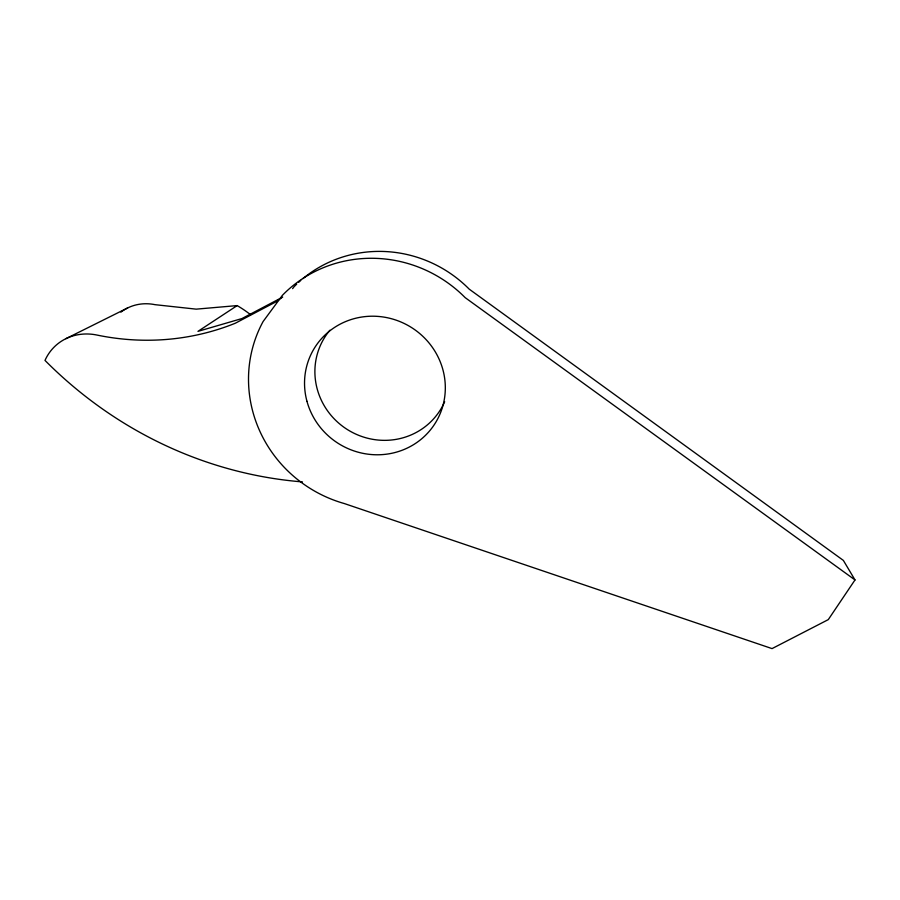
<?xml version="1.0" encoding="UTF-8"?>
<svg xmlns="http://www.w3.org/2000/svg" width="900" height="900" viewBox="0 0 900 900"><rect width="100%" height="100%" fill="white"/><g stroke="black" fill="none" stroke-linecap="round" stroke-linejoin="round"><path stroke-width="1.35" d="M855 579.938L828.293 619.616L772.043 648.607L344.351 503.561A128.385 123.761 32.4 0 1 263.081 321.559L282.398 295.324A128.385 123.761 32.4 0 1 465.176 297.641L855 579.938L843.356 560.408L469.215 289.147A123.221 119.115 33 0 0 302.895 278.64M292.613 288.652L293.816 287.021A123.221 119.115 33 0 1 296.719 284.141M281.104 297.911L276.874 301.365L235.328 323.224A275.108 252.934 66.2 0 1 96.941 335.048A52.166 47.723 45 0 0 45 360.416A428.479 406.395 76.2 0 0 302.456 481.905M250.627 314.73A107.955 100.575 42.1 0 0 237.161 305.595L197.966 331.358L241.942 318.555L282.679 297.113M65.891 338.681L127.665 307.935M237.161 305.595L196.189 309.15L155.014 304.673A45.664 42.356 46.5 0 0 120.904 312.142M298.721 282.262A123.221 119.115 33 0 1 300.78 280.429M444.668 401.738A68.265 65.981 32.9 0 1 347.67 429.739A68.265 65.981 32.9 0 1 329.884 330.233M306.968 401.332A71.123 68.546 32.3 0 0 424.811 435.994A71.123 68.546 32.3 0 0 392.985 319.151A71.123 68.546 32.3 0 0 306.968 401.332"/></g></svg>
